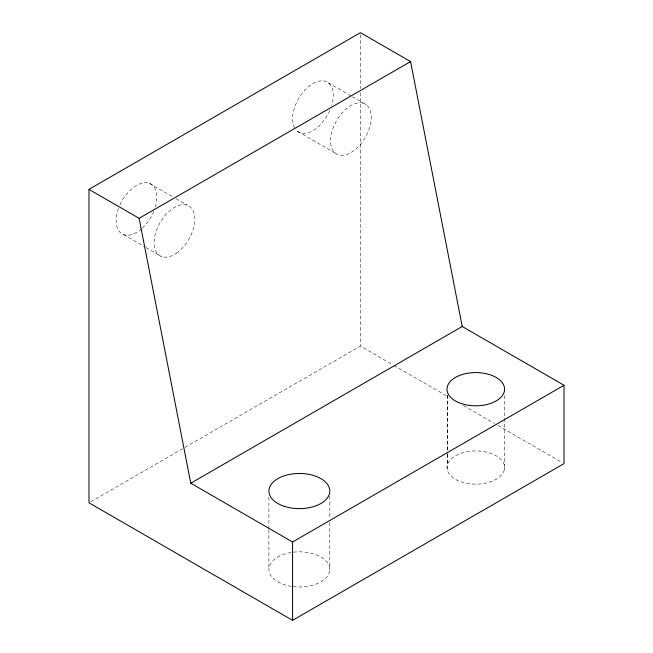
<?xml version="1.0" encoding="UTF-8"?>
<svg xmlns="http://www.w3.org/2000/svg" width="653" height="653" viewBox="0 0 653 653"><rect width="100%" height="100%" fill="white"/><g stroke="black" fill="none" stroke-linecap="round" stroke-linejoin="round"><path stroke-width="0.49" stroke-dasharray="3.27 2.45" d="M90.743 501.79L184.162 447.86M185.044 447.346L360.432 346.09L393.041 364.921M328.288 82.792L351.608 96.26M352.473 96.758L366.292 104.733A28.789 16.619 -60 0 1 354.824 149.863A28.789 16.619 -60 0 1 331.683 132.502A28.789 16.619 -60 0 1 366.292 104.733M297.564 131.392L335.569 153.333M149.374 183.322L172.694 196.782M176.155 198.781L187.378 205.262M393.922 365.427L448.562 396.975M463.548 405.627L494.394 423.438M497.921 425.47L562.257 462.61M123.597 234.598L145.186 247.063M146.052 247.56L161.601 256.539M504.328 395.465L504.328 469.76A28.789 16.619 0 0 1 458.218 480.714A28.789 16.619 0 0 1 464.838 452.178A28.789 16.619 0 0 1 504.328 469.76M447.264 395.122L447.264 453.125M447.264 454.145L447.264 465.336M447.24 395.392L447.24 453.394M447.24 454.415L447.24 469.678M360.432 34.682L360.432 88.62M360.432 92.693L360.432 346.09M329.806 496.141L329.806 518.531M329.806 522.604L329.806 569.416M268.905 497.162L268.905 528.71M268.905 529.73L268.905 569.416M119.923 204.854A28.789 16.619 -60 0 1 146.639 182.718A28.789 16.619 -60 0 1 155.047 207.915M153.79 211.352A28.789 16.619 -60 0 1 142.248 228.183M141.513 228.836A28.789 16.619 -60 0 1 120.47 232.721A28.789 16.619 -60 0 1 118.511 208.291M294.634 127.964A28.789 16.619 -60 0 1 312.338 83.935A28.789 16.619 -60 0 1 331.708 105.329M329.806 110.488A28.789 16.619 -60 0 1 295.662 129.523M291.475 586.394A30.446 17.582 0 0 1 277.362 557.262A30.446 17.582 0 0 1 328.394 564.135A30.446 17.582 0 0 1 293.409 586.655M176.514 253.119A28.789 16.619 -60 0 0 191.019 207.638A28.789 16.619 -60 0 0 155.936 231.946A28.789 16.619 -60 0 0 176.514 253.119"/><path stroke-width="0.98" d="M88.979 189.37L360.432 32.65L410.574 61.594L462.226 326.5L564.021 385.27L564.021 463.63L292.568 620.35L88.979 502.81L88.979 189.37L139.122 218.314L190.774 483.22L292.568 541.99L564.021 385.27M139.122 218.314L410.574 61.594M190.774 483.22L462.226 326.5M292.568 541.99L292.568 620.35M458.218 402.354A28.789 16.619 0 0 0 504.328 391.4A28.789 16.619 0 0 0 464.838 373.818A28.789 16.619 0 0 0 458.218 402.354M284.128 506.279A30.446 17.582 0 0 0 329.806 491.056A30.446 17.582 0 0 0 284.128 475.833A30.446 17.582 0 0 0 284.128 506.279"/></g></svg>
